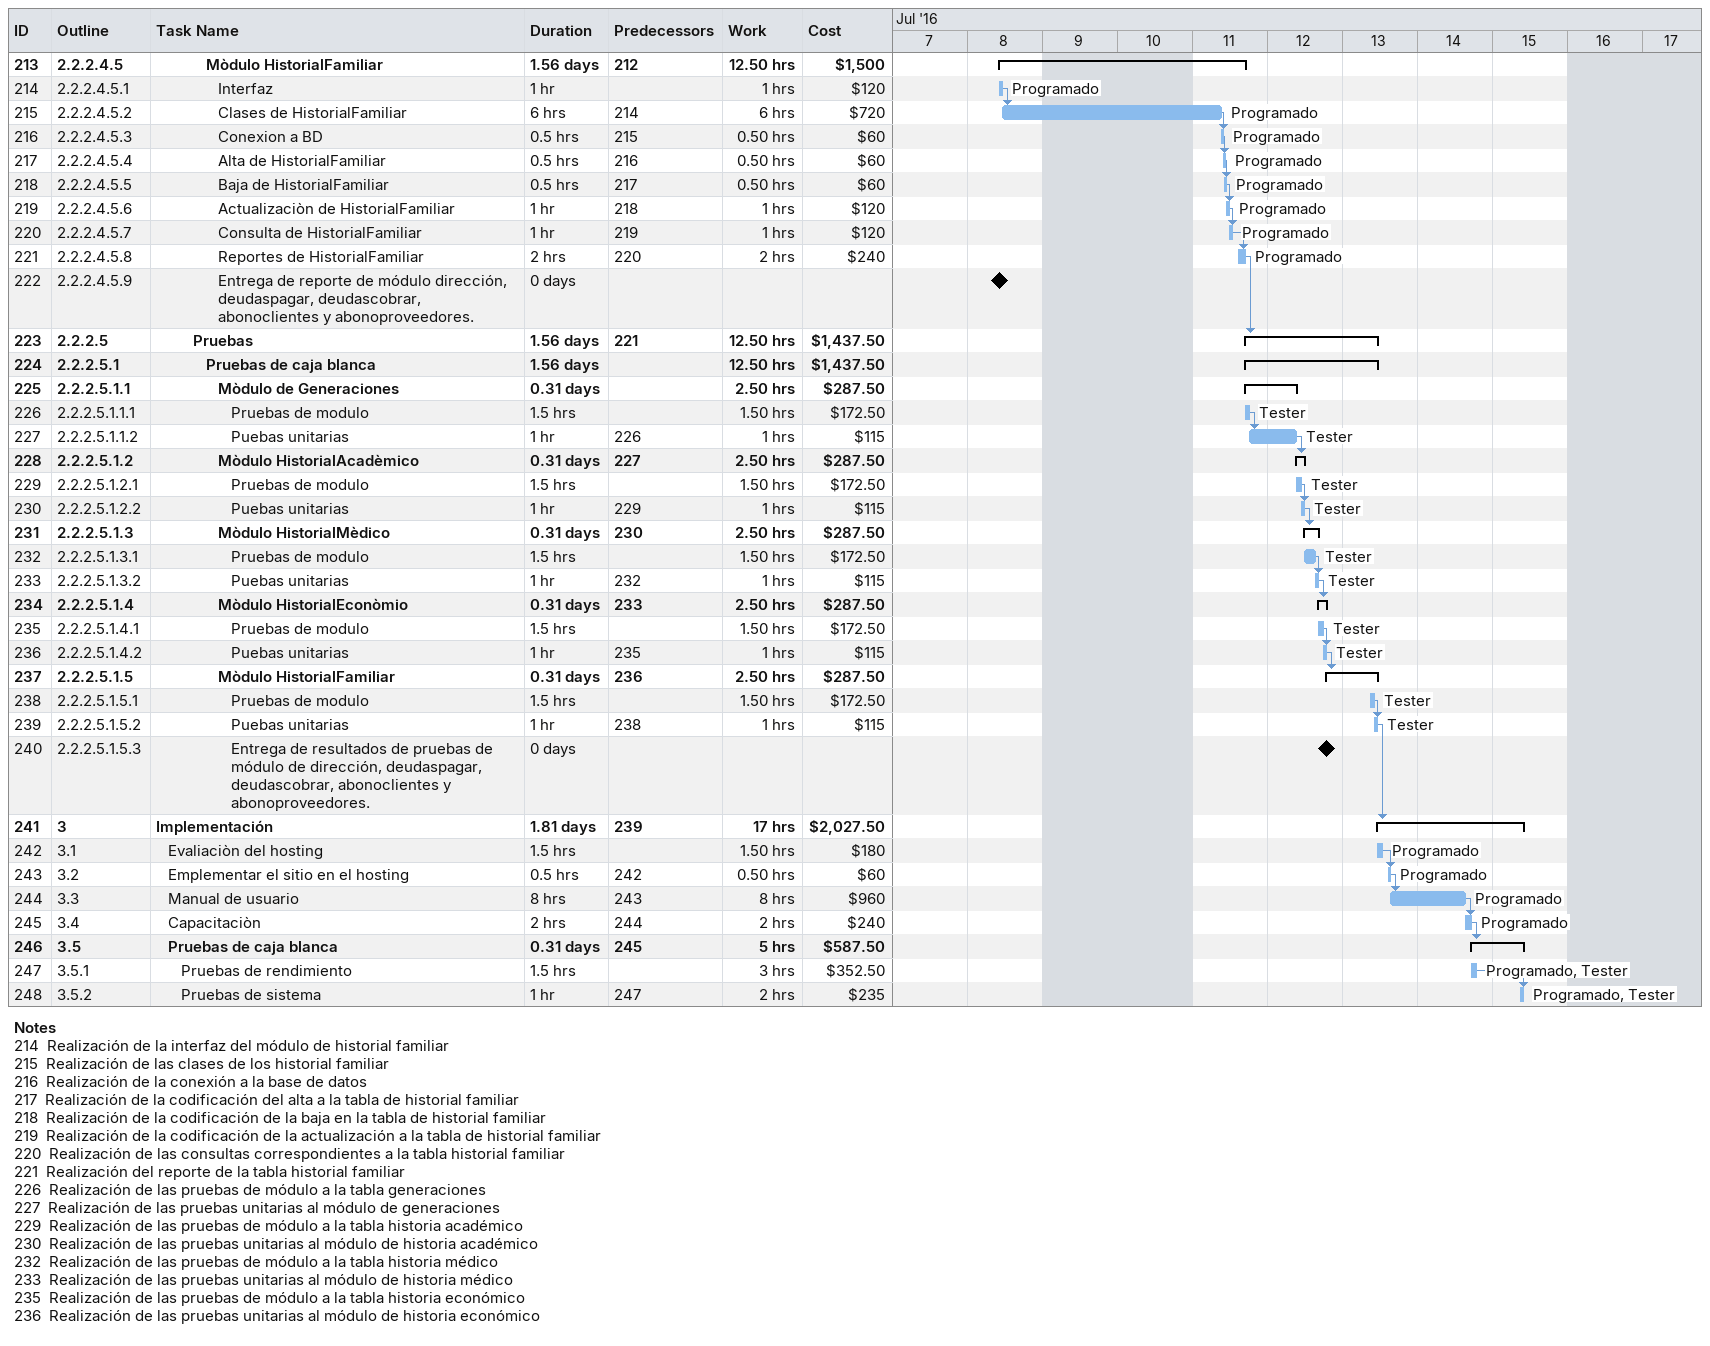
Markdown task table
| ID | WBS | Task | Duration | Start | Finish | Predecessors | Resources | Work (h) | Cost ($) |
|---|---|---|---|---|---|---|---|---|---|
| 213 | 2.2.2.4.5 | **Mòdulo HistorialFamiliar** | 1.56d | 2016-07-08 | 2016-07-11 | 212 |  | 12.50 | 1500 |
| 214 | 2.2.2.4.5.1 | Interfaz | 1h | 2016-07-08 | 2016-07-08 |  | Programado | 1 | 120 |
| 215 | 2.2.2.4.5.2 | Clases de HistorialFamiliar | 6h | 2016-07-08 | 2016-07-11 | 214 | Programado | 6 | 720 |
| 216 | 2.2.2.4.5.3 | Conexion a BD | 0.5h | 2016-07-11 | 2016-07-11 | 215 | Programado | 0.50 | 60 |
| 217 | 2.2.2.4.5.4 | Alta de HistorialFamiliar | 0.5h | 2016-07-11 | 2016-07-11 | 216 | Programado | 0.50 | 60 |
| 218 | 2.2.2.4.5.5 | Baja de HistorialFamiliar | 0.5h | 2016-07-11 | 2016-07-11 | 217 | Programado | 0.50 | 60 |
| 219 | 2.2.2.4.5.6 | Actualizaciòn de HistorialFamiliar | 1h | 2016-07-11 | 2016-07-11 | 218 | Programado | 1 | 120 |
| 220 | 2.2.2.4.5.7 | Consulta de HistorialFamiliar | 1h | 2016-07-11 | 2016-07-11 | 219 | Programado | 1 | 120 |
| 221 | 2.2.2.4.5.8 | Reportes de HistorialFamiliar | 2h | 2016-07-11 | 2016-07-11 | 220 | Programado | 2 | 240 |
| 222 | 2.2.2.4.5.9 | Entrega de reporte de módulo dirección, deudaspagar, deudascobrar, abonoclientes y abonoproveedores. | 0d | 2016-07-08 | 2016-07-08 |  |  |  |  |
| 223 | 2.2.2.5 | **Pruebas** | 1.56d | 2016-07-11 | 2016-07-13 | 221 |  | 12.50 | 1437.50 |
| 224 | 2.2.2.5.1 | **Pruebas de caja blanca** | 1.56d | 2016-07-11 | 2016-07-13 |  |  | 12.50 | 1437.50 |
| 225 | 2.2.2.5.1.1 | **Mòdulo de Generaciones** | 0.31d | 2016-07-11 | 2016-07-12 |  |  | 2.50 | 287.50 |
| 226 | 2.2.2.5.1.1.1 | Pruebas de modulo | 1.5h | 2016-07-11 | 2016-07-11 |  | Tester | 1.50 | 172.50 |
| 227 | 2.2.2.5.1.1.2 | Puebas unitarias | 1h | 2016-07-11 | 2016-07-12 | 226 | Tester | 1 | 115 |
| 228 | 2.2.2.5.1.2 | **Mòdulo HistorialAcadèmico** | 0.31d | 2016-07-12 | 2016-07-12 | 227 |  | 2.50 | 287.50 |
| 229 | 2.2.2.5.1.2.1 | Pruebas de modulo | 1.5h | 2016-07-12 | 2016-07-12 |  | Tester | 1.50 | 172.50 |
| 230 | 2.2.2.5.1.2.2 | Puebas unitarias | 1h | 2016-07-12 | 2016-07-12 | 229 | Tester | 1 | 115 |
| 231 | 2.2.2.5.1.3 | **Mòdulo HistorialMèdico** | 0.31d | 2016-07-12 | 2016-07-12 | 230 |  | 2.50 | 287.50 |
| 232 | 2.2.2.5.1.3.1 | Pruebas de modulo | 1.5h | 2016-07-12 | 2016-07-12 |  | Tester | 1.50 | 172.50 |
| 233 | 2.2.2.5.1.3.2 | Puebas unitarias | 1h | 2016-07-12 | 2016-07-12 | 232 | Tester | 1 | 115 |
| 234 | 2.2.2.5.1.4 | **Mòdulo HistorialEconòmio** | 0.31d | 2016-07-12 | 2016-07-12 | 233 |  | 2.50 | 287.50 |
| 235 | 2.2.2.5.1.4.1 | Pruebas de modulo | 1.5h | 2016-07-12 | 2016-07-12 |  | Tester | 1.50 | 172.50 |
| 236 | 2.2.2.5.1.4.2 | Puebas unitarias | 1h | 2016-07-12 | 2016-07-12 | 235 | Tester | 1 | 115 |
| 237 | 2.2.2.5.1.5 | **Mòdulo HistorialFamiliar** | 0.31d | 2016-07-12 | 2016-07-13 | 236 |  | 2.50 | 287.50 |
| 238 | 2.2.2.5.1.5.1 | Pruebas de modulo | 1.5h | 2016-07-13 | 2016-07-13 |  | Tester | 1.50 | 172.50 |
| 239 | 2.2.2.5.1.5.2 | Puebas unitarias | 1h | 2016-07-13 | 2016-07-13 | 238 | Tester | 1 | 115 |
| 240 | 2.2.2.5.1.5.3 | Entrega de resultados de pruebas de módulo de dirección, deudaspagar, deudascobrar, abonoclientes y abonoproveedores. | 0d | 2016-07-12 | 2016-07-12 |  |  |  |  |
| 241 | 3 | **Implementación** | 1.81d | 2016-07-13 | 2016-07-15 | 239 |  | 17 | 2027.50 |
| 242 | 3.1 | Evaliaciòn del hosting | 1.5h | 2016-07-13 | 2016-07-13 |  | Programado | 1.50 | 180 |
| 243 | 3.2 | Emplementar el sitio en el hosting | 0.5h | 2016-07-13 | 2016-07-13 | 242 | Programado | 0.50 | 60 |
| 244 | 3.3 | Manual de usuario | 8h | 2016-07-13 | 2016-07-14 | 243 | Programado | 8 | 960 |
| 245 | 3.4 | Capacitaciòn | 2h | 2016-07-14 | 2016-07-14 | 244 | Programado | 2 | 240 |
| 246 | 3.5 | **Pruebas de caja blanca** | 0.31d | 2016-07-14 | 2016-07-15 | 245 |  | 5 | 587.50 |
| 247 | 3.5.1 | Pruebas de rendimiento | 1.5h | 2016-07-14 | 2016-07-14 |  | Programado, Tester | 3 | 352.50 |
| 248 | 3.5.2 | Pruebas de sistema | 1h | 2016-07-15 | 2016-07-15 | 247 | Programado, Tester | 2 | 235 |

Notes
- 214: Realización de la interfaz del módulo de historial familiar
- 215: Realización de las clases de los historial familiar
- 216: Realización de la conexión a la base de datos
- 217: Realización de la codificación del alta a la tabla de historial familiar
- 218: Realización de la codificación de la baja en la tabla de historial familiar
- 219: Realización de la codificación de la actualización a la tabla de historial familiar
- 220: Realización de las consultas correspondientes a la tabla historial familiar
- 221: Realización del reporte de la tabla historial familiar
- 226: Realización de las pruebas de módulo a la tabla generaciones
- 227: Realización de las pruebas unitarias al módulo de generaciones
- 229: Realización de las pruebas de módulo a la tabla historia académico
- 230: Realización de las pruebas unitarias al módulo de historia académico
- 232: Realización de las pruebas de módulo a la tabla historia médico
- 233: Realización de las pruebas unitarias al módulo de historia médico
- 235: Realización de las pruebas de módulo a la tabla historia económico
- 236: Realización de las pruebas unitarias al módulo de historia económico
